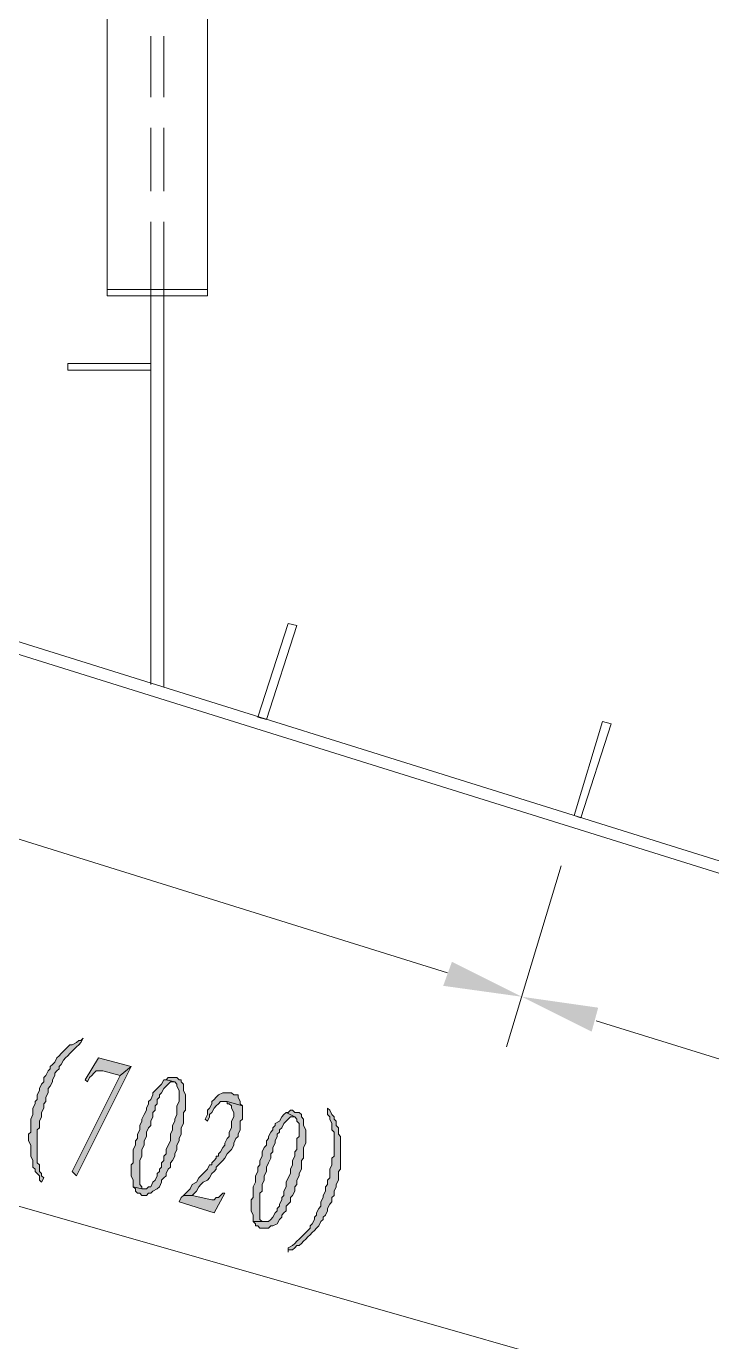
# Model space of a CAD drawing. Header units: millimetres. Extents: x 24 to 410, y 10 to 282.
# Drawn here: x 73.36 to 86.66, y 195.03 to 220.54 of the extents above; entities that cross this region are included whole.
import ezdxf

# ---------------------------------------------------------------- set-up
doc = ezdxf.new("R2010")
doc.units = ezdxf.units.MM

msp = doc.modelspace()

# ---------------------------------------------------------------- hatches: boundary and pattern name
h = msp.add_hatch(color=256)
h.dxf.hatch_style = 2
h.paths.add_polyline_path([(81.618667, 202.395667), (81.449333, 201.93), (82.973333, 201.718333)])
h = msp.add_hatch(color=256)
h.dxf.hatch_style = 2
h.paths.add_polyline_path([(84.455, 201.506667), (84.328, 201.041), (82.973333, 201.718333)])
h = msp.add_hatch(color=256)
h.dxf.hatch_style = 2
h.paths.add_polyline_path([(74.464333, 200.914), (74.422, 200.871667), (74.379667, 200.871667), (74.337333, 200.829333), (74.252667, 200.787), (74.210333, 200.787), (74.168, 200.744667), (74.125667, 200.702333), (74.083333, 200.66), (74.041, 200.617667), (73.998667, 200.575333), (73.956333, 200.533), (73.914, 200.448333), (73.871667, 200.406), (73.829333, 200.363667), (73.829333, 200.321333), (73.787, 200.279), (73.744667, 200.194333), (73.702333, 200.152), (73.702333, 200.067333), (73.66, 200.025), (73.617667, 199.940333), (73.617667, 199.898), (73.575333, 199.813333), (73.575333, 199.728667), (73.533, 199.686333), (73.533, 199.644), (73.490667, 199.559333), (73.490667, 199.432333), (73.448333, 199.347667), (73.448333, 199.093667), (73.406, 199.051333), (73.406, 198.924333), (73.448333, 198.839667), (73.448333, 198.628), (73.490667, 198.543333), (73.490667, 198.416333), (73.533, 198.374), (73.533, 198.331667), (73.575333, 198.289333), (73.617667, 198.247), (73.617667, 198.162333), (73.66, 198.12), (73.702333, 198.204667), (73.66, 198.247), (73.66, 198.289333), (73.617667, 198.331667), (73.617667, 198.458667), (73.575333, 198.501), (73.575333, 199.136), (73.617667, 199.178333), (73.617667, 199.305333), (73.66, 199.39), (73.66, 199.474667), (73.702333, 199.559333), (73.702333, 199.644), (73.744667, 199.686333), (73.744667, 199.771), (73.787, 199.855667), (73.787, 199.940333), (73.829333, 199.982667), (73.871667, 200.067333), (73.871667, 200.109667), (73.914, 200.194333), (73.914, 200.236667), (73.956333, 200.279), (73.998667, 200.321333), (73.998667, 200.363667), (74.041, 200.406), (74.083333, 200.490667), (74.125667, 200.533), (74.168, 200.575333), (74.210333, 200.617667), (74.252667, 200.66), (74.295, 200.702333), (74.337333, 200.744667), (74.379667, 200.787), (74.422, 200.829333)])
h = msp.add_hatch(color=256)
h.dxf.hatch_style = 2
h.paths.add_polyline_path([(75.395667, 200.363667), (74.760667, 200.533), (74.506667, 200.109667), (74.549, 200.067333), (74.591333, 200.152), (74.633667, 200.194333), (74.676, 200.236667), (74.718333, 200.279), (74.845333, 200.279), (75.184, 200.194333)])
h = msp.add_hatch(color=256)
h.dxf.hatch_style = 2
h.paths.add_polyline_path([(75.395667, 200.363667), (75.184, 200.194333), (74.252667, 198.331667), (74.337333, 198.247)])
h = msp.add_hatch(color=256)
h.dxf.hatch_style = 2
h.paths.add_polyline_path([(76.073, 200.109667), (76.030667, 200.109667), (75.988333, 200.025), (75.946, 199.982667), (75.861333, 199.898), (75.819, 199.855667), (75.819, 199.813333), (75.776667, 199.728667), (75.734333, 199.686333), (75.734333, 199.644), (75.692, 199.559333), (75.692, 199.517), (75.649667, 199.432333), (75.607333, 199.347667), (75.607333, 199.305333), (75.565, 199.220667), (75.565, 199.136), (75.522667, 199.051333), (75.522667, 198.966667), (75.480333, 198.924333), (75.480333, 198.839667), (75.438, 198.755), (75.438, 198.585667), (75.438, 198.501), (75.395667, 198.458667), (75.395667, 198.247), (75.438, 198.162333), (75.438, 198.035333), (75.607333, 197.993), (75.607333, 198.035333), (75.565, 198.077667), (75.565, 198.543333), (75.607333, 198.628), (75.607333, 198.755), (75.649667, 198.839667), (75.649667, 198.924333), (75.692, 199.009), (75.692, 199.093667), (75.734333, 199.178333), (75.776667, 199.220667), (75.776667, 199.305333), (75.819, 199.39), (75.819, 199.474667), (75.861333, 199.517), (75.861333, 199.601667), (75.903667, 199.644), (75.903667, 199.728667), (75.946, 199.771), (75.946, 199.813333), (75.988333, 199.855667), (76.030667, 199.940333), (76.073, 199.982667), (76.115333, 200.025), (76.157667, 200.067333), (76.242333, 200.067333)])
h = msp.add_hatch(color=256)
h.dxf.hatch_style = 2
h.paths.add_polyline_path([(76.242333, 200.152), (76.115333, 200.152), (76.073, 200.109667), (76.242333, 200.067333), (76.284667, 200.025), (76.284667, 199.982667), (76.327, 199.898), (76.327, 199.686333), (76.284667, 199.601667), (76.284667, 199.432333), (76.242333, 199.347667), (76.242333, 199.305333), (76.2, 199.220667), (76.2, 199.136), (76.157667, 199.051333), (76.157667, 198.966667), (76.157667, 198.924333), (76.115333, 198.839667), (76.073, 198.755), (76.073, 198.670333), (76.030667, 198.628), (76.030667, 198.543333), (75.988333, 198.501), (75.988333, 198.416333), (75.946, 198.374), (75.946, 198.331667), (75.903667, 198.289333), (75.903667, 198.247), (75.861333, 198.162333), (75.819, 198.12), (75.776667, 198.035333), (75.734333, 198.035333), (75.692, 197.993), (75.607333, 197.993), (75.438, 198.035333), (75.480333, 197.993), (75.480333, 197.950667), (75.522667, 197.908333), (75.565, 197.908333), (75.607333, 197.866), (75.692, 197.866), (75.734333, 197.908333), (75.776667, 197.908333), (75.819, 197.950667), (75.903667, 197.993), (75.946, 198.035333), (75.988333, 198.12), (75.988333, 198.162333), (76.030667, 198.204667), (76.073, 198.247), (76.073, 198.289333), (76.115333, 198.374), (76.157667, 198.416333), (76.157667, 198.501), (76.2, 198.543333), (76.242333, 198.628), (76.242333, 198.670333), (76.284667, 198.755), (76.284667, 198.839667), (76.327, 198.924333), (76.327, 198.966667), (76.369333, 199.051333), (76.369333, 199.178333), (76.411667, 199.263), (76.411667, 199.474667), (76.454, 199.517), (76.454, 199.813333), (76.411667, 199.898), (76.411667, 200.025), (76.369333, 200.067333), (76.369333, 200.109667), (76.327, 200.109667), (76.284667, 200.152)])
h = msp.add_hatch(color=256)
h.dxf.hatch_style = 2
h.paths.add_polyline_path([(77.343, 199.855667), (77.173667, 199.855667), (77.089, 199.813333), (77.046667, 199.771), (77.004333, 199.728667), (76.962, 199.686333), (76.962, 199.644), (76.919667, 199.559333), (76.877333, 199.517), (76.877333, 199.432333), (76.835, 199.347667), (76.877333, 199.305333), (76.919667, 199.39), (76.919667, 199.432333), (76.962, 199.474667), (77.004333, 199.559333), (77.046667, 199.601667), (77.089, 199.644), (77.131333, 199.686333), (77.216, 199.686333), (77.258333, 199.686333), (77.554667, 199.601667), (77.512333, 199.644), (77.512333, 199.686333), (77.47, 199.771), (77.47, 199.813333), (77.427667, 199.813333), (77.385333, 199.813333)])
h = msp.add_hatch(color=256)
h.dxf.hatch_style = 2
h.paths.add_polyline_path([(77.554667, 199.601667), (77.258333, 199.686333), (77.258333, 199.644), (77.300667, 199.644), (77.343, 199.601667), (77.343, 199.559333), (77.385333, 199.474667), (77.385333, 199.39), (77.343, 199.305333), (77.343, 199.178333), (77.300667, 199.093667), (77.300667, 199.009), (77.258333, 198.966667), (77.216, 198.882), (77.216, 198.839667), (77.173667, 198.797333), (77.131333, 198.712667), (77.089, 198.670333), (77.089, 198.628), (77.046667, 198.628), (77.046667, 198.585667), (77.004333, 198.543333), (76.962, 198.501), (76.962, 198.458667), (76.919667, 198.458667), (76.877333, 198.374), (76.835, 198.331667), (76.792667, 198.289333), (76.750333, 198.247), (76.708, 198.204667), (76.665667, 198.12), (76.581, 198.077667), (76.538667, 197.993), (76.496333, 197.950667), (76.411667, 197.866), (76.581, 197.866), (76.623333, 197.908333), (76.665667, 197.950667), (76.708, 198.035333), (76.750333, 198.077667), (76.792667, 198.12), (76.877333, 198.162333), (76.919667, 198.204667), (76.962, 198.289333), (77.004333, 198.331667), (77.046667, 198.374), (77.046667, 198.416333), (77.089, 198.458667), (77.131333, 198.501), (77.173667, 198.543333), (77.216, 198.585667), (77.258333, 198.670333), (77.300667, 198.712667), (77.343, 198.755), (77.385333, 198.839667), (77.385333, 198.882), (77.427667, 198.966667), (77.47, 199.009), (77.47, 199.051333), (77.512333, 199.136), (77.512333, 199.305333), (77.554667, 199.347667)])
h = msp.add_hatch(color=256)
h.dxf.hatch_style = 2
h.paths.add_polyline_path([(78.401333, 199.474667), (78.359, 199.432333), (78.316667, 199.39), (78.274333, 199.305333), (78.189667, 199.263), (78.189667, 199.220667), (78.147333, 199.178333), (78.147333, 199.136), (78.105, 199.093667), (78.062667, 199.009), (78.062667, 198.966667), (78.020333, 198.924333), (78.020333, 198.839667), (77.978, 198.797333), (77.935667, 198.712667), (77.935667, 198.628), (77.893333, 198.543333), (77.893333, 198.458667), (77.851, 198.416333), (77.851, 198.331667), (77.808667, 198.247), (77.808667, 198.12), (77.766333, 198.035333), (77.766333, 197.908333), (77.766333, 197.823667), (77.724, 197.781333), (77.724, 197.569667), (77.766333, 197.485), (77.766333, 197.358), (77.978, 197.358), (77.935667, 197.358), (77.893333, 197.400333), (77.893333, 197.908333), (77.935667, 197.950667), (77.935667, 198.077667), (77.978, 198.162333), (77.978, 198.247), (78.020333, 198.331667), (78.020333, 198.416333), (78.062667, 198.501), (78.105, 198.585667), (78.105, 198.670333), (78.147333, 198.712667), (78.147333, 198.797333), (78.189667, 198.882), (78.189667, 198.924333), (78.232, 199.009), (78.232, 199.051333), (78.274333, 199.093667), (78.274333, 199.136), (78.316667, 199.178333), (78.359, 199.263), (78.401333, 199.305333), (78.443667, 199.347667), (78.486, 199.39), (78.570667, 199.39)])
h = msp.add_hatch(color=256)
h.dxf.hatch_style = 2
h.paths.add_polyline_path([(78.570667, 199.474667), (78.528333, 199.517), (78.486, 199.517), (78.443667, 199.474667), (78.401333, 199.474667), (78.570667, 199.39), (78.613, 199.347667), (78.613, 199.305333), (78.655333, 199.263), (78.655333, 199.009), (78.613, 198.966667), (78.613, 198.755), (78.570667, 198.712667), (78.570667, 198.628), (78.528333, 198.543333), (78.528333, 198.458667), (78.486, 198.374), (78.486, 198.289333), (78.443667, 198.204667), (78.401333, 198.12), (78.401333, 198.035333), (78.359, 197.950667), (78.359, 197.866), (78.316667, 197.823667), (78.316667, 197.781333), (78.274333, 197.696667), (78.274333, 197.654333), (78.232, 197.612), (78.232, 197.569667), (78.189667, 197.527333), (78.147333, 197.442667), (78.105, 197.400333), (78.062667, 197.358), (77.766333, 197.358), (77.808667, 197.315667), (77.808667, 197.273333), (77.851, 197.273333), (77.893333, 197.231), (78.062667, 197.231), (78.105, 197.273333), (78.147333, 197.273333), (78.232, 197.315667), (78.274333, 197.400333), (78.316667, 197.442667), (78.316667, 197.485), (78.359, 197.527333), (78.401333, 197.569667), (78.401333, 197.654333), (78.443667, 197.696667), (78.486, 197.739), (78.486, 197.823667), (78.528333, 197.866), (78.570667, 197.950667), (78.570667, 198.035333), (78.613, 198.077667), (78.613, 198.162333), (78.655333, 198.247), (78.655333, 198.289333), (78.697667, 198.374), (78.697667, 198.543333), (78.74, 198.585667), (78.74, 198.797333), (78.782333, 198.882), (78.782333, 199.136), (78.74, 199.220667), (78.74, 199.347667), (78.697667, 199.39), (78.697667, 199.432333), (78.655333, 199.474667)])
h = msp.add_hatch(color=256)
h.dxf.hatch_style = 2
h.paths.add_polyline_path([(79.205667, 199.559333), (79.205667, 199.432333), (79.248, 199.39), (79.248, 199.347667), (79.290333, 199.263), (79.290333, 199.136), (79.332667, 199.093667), (79.332667, 198.628), (79.290333, 198.585667), (79.290333, 198.458667), (79.248, 198.374), (79.248, 198.204667), (79.205667, 198.162333), (79.205667, 198.077667), (79.163333, 198.035333), (79.163333, 197.950667), (79.121, 197.866), (79.121, 197.823667), (79.078667, 197.739), (79.078667, 197.654333), (79.036333, 197.612), (78.994, 197.527333), (78.994, 197.485), (78.951667, 197.442667), (78.951667, 197.400333), (78.909333, 197.315667), (78.867, 197.273333), (78.867, 197.231), (78.824667, 197.188667), (78.782333, 197.146333), (78.74, 197.104), (78.697667, 197.061667), (78.655333, 197.019333), (78.613, 196.977), (78.570667, 196.934667), (78.528333, 196.892333), (78.443667, 196.85), (78.443667, 196.765333), (78.443667, 196.807667), (78.528333, 196.807667), (78.570667, 196.85), (78.613, 196.892333), (78.655333, 196.892333), (78.697667, 196.934667), (78.74, 196.977), (78.782333, 197.019333), (78.824667, 197.061667), (78.867, 197.104), (78.909333, 197.146333), (78.951667, 197.188667), (78.994, 197.231), (79.036333, 197.273333), (79.078667, 197.358), (79.121, 197.400333), (79.121, 197.442667), (79.163333, 197.485), (79.205667, 197.569667), (79.205667, 197.612), (79.248, 197.696667), (79.290333, 197.739), (79.290333, 197.823667), (79.332667, 197.866), (79.332667, 197.950667), (79.375, 198.035333), (79.375, 198.077667), (79.417333, 198.162333), (79.417333, 198.331667), (79.459667, 198.374), (79.459667, 199.009), (79.417333, 199.051333), (79.417333, 199.178333), (79.375, 199.220667), (79.375, 199.305333), (79.332667, 199.347667), (79.332667, 199.39), (79.290333, 199.432333), (79.248, 199.517)])
h = msp.add_hatch(color=256)
h.dxf.hatch_style = 2
h.paths.add_polyline_path([(77.216, 197.908333), (77.173667, 197.908333), (77.131333, 197.866), (77.089, 197.823667), (77.046667, 197.823667), (77.004333, 197.781333), (76.962, 197.781333), (76.581, 197.866), (76.411667, 197.866), (76.369333, 197.823667), (76.327, 197.739), (77.004333, 197.527333)])

# ---------------------------------------------------------------- linework, layer by layer
at = {"lineweight": 0}
for points in [[(74.93, 233.214333), (74.93, 215.307333), (76.877333, 215.307333)], [(76.877333, 233.214333), (76.877333, 215.307333)], [(75.776667, 220.345), (75.776667, 219.159667)], [(76.030667, 220.345), (76.030667, 219.159667)], [(38.227, 219.540667), (145.457333, 186.012667)], [(38.227, 219.286667), (145.415, 185.801)], [(75.776667, 218.567), (75.776667, 217.339333)], [(76.030667, 218.567), (76.030667, 217.339333)], [(75.776667, 216.746667), (75.776667, 215.307333)], [(76.030667, 216.746667), (76.030667, 215.307333)], [(74.93, 215.434333), (76.877333, 215.434333)], [(75.776667, 215.307333), (75.776667, 207.772)], [(76.030667, 215.307333), (76.030667, 207.729667)], [(41.613667, 214.63), (81.534, 202.184)], [(74.168, 213.995), (74.168, 213.868), (75.776667, 213.868)], [(74.168, 213.995), (75.776667, 213.995)], [(78.613, 208.915), (78.443667, 208.957333), (77.851, 207.137)], [(78.613, 208.915), (78.020333, 207.094667), (77.851, 207.137)], [(84.709, 207.01), (84.539667, 207.052333), (83.989333, 205.232)], [(84.709, 207.01), (84.116333, 205.189667), (83.989333, 205.232)], [(83.735333, 204.258333), (82.677, 200.744667)], [(83.735333, 204.258333), (82.677, 200.744667)], [(84.412667, 201.252667), (91.778667, 198.966667)]]:
    msp.add_lwpolyline(points, dxfattribs=at)
for points in [[(74.464333, 200.914), (74.422, 200.871667), (74.379667, 200.871667), (74.337333, 200.829333), (74.252667, 200.787), (74.210333, 200.787), (74.168, 200.744667), (74.125667, 200.702333), (74.083333, 200.66), (74.041, 200.617667), (73.998667, 200.575333), (73.956333, 200.533), (73.914, 200.448333), (73.871667, 200.406), (73.829333, 200.363667), (73.829333, 200.321333), (73.787, 200.279), (73.744667, 200.194333), (73.702333, 200.152), (73.702333, 200.067333), (73.66, 200.025), (73.617667, 199.940333), (73.617667, 199.898), (73.575333, 199.813333), (73.575333, 199.728667), (73.533, 199.686333), (73.533, 199.644), (73.490667, 199.559333), (73.490667, 199.432333), (73.448333, 199.347667), (73.448333, 199.093667), (73.406, 199.051333), (73.406, 198.924333), (73.448333, 198.839667), (73.448333, 198.628), (73.490667, 198.543333), (73.490667, 198.416333), (73.533, 198.374), (73.533, 198.331667), (73.575333, 198.289333), (73.617667, 198.247), (73.617667, 198.162333), (73.66, 198.12), (73.702333, 198.204667), (73.66, 198.247), (73.66, 198.289333), (73.617667, 198.331667), (73.617667, 198.458667), (73.575333, 198.501), (73.575333, 199.136), (73.617667, 199.178333), (73.617667, 199.305333), (73.66, 199.39), (73.66, 199.474667), (73.702333, 199.559333), (73.702333, 199.644), (73.744667, 199.686333), (73.744667, 199.771), (73.787, 199.855667), (73.787, 199.940333), (73.829333, 199.982667), (73.871667, 200.067333), (73.871667, 200.109667), (73.914, 200.194333), (73.914, 200.236667), (73.956333, 200.279), (73.998667, 200.321333), (73.998667, 200.363667), (74.041, 200.406), (74.083333, 200.490667), (74.125667, 200.533), (74.168, 200.575333), (74.210333, 200.617667), (74.252667, 200.66), (74.295, 200.702333), (74.337333, 200.744667), (74.379667, 200.787), (74.422, 200.829333)], [(75.395667, 200.363667), (74.760667, 200.533), (74.506667, 200.109667), (74.549, 200.067333), (74.591333, 200.152), (74.633667, 200.194333), (74.676, 200.236667), (74.718333, 200.279), (74.845333, 200.279), (75.184, 200.194333)], [(75.395667, 200.363667), (75.184, 200.194333), (74.252667, 198.331667), (74.337333, 198.247)], [(76.073, 200.109667), (76.030667, 200.109667), (75.988333, 200.025), (75.946, 199.982667), (75.861333, 199.898), (75.819, 199.855667), (75.819, 199.813333), (75.776667, 199.728667), (75.734333, 199.686333), (75.734333, 199.644), (75.692, 199.559333), (75.692, 199.517), (75.649667, 199.432333), (75.607333, 199.347667), (75.607333, 199.305333), (75.565, 199.220667), (75.565, 199.136), (75.522667, 199.051333), (75.522667, 198.966667), (75.480333, 198.924333), (75.480333, 198.839667), (75.438, 198.755), (75.438, 198.585667), (75.438, 198.501), (75.395667, 198.458667), (75.395667, 198.247), (75.438, 198.162333), (75.438, 198.035333), (75.607333, 197.993), (75.607333, 198.035333), (75.565, 198.077667), (75.565, 198.543333), (75.607333, 198.628), (75.607333, 198.755), (75.649667, 198.839667), (75.649667, 198.924333), (75.692, 199.009), (75.692, 199.093667), (75.734333, 199.178333), (75.776667, 199.220667), (75.776667, 199.305333), (75.819, 199.39), (75.819, 199.474667), (75.861333, 199.517), (75.861333, 199.601667), (75.903667, 199.644), (75.903667, 199.728667), (75.946, 199.771), (75.946, 199.813333), (75.988333, 199.855667), (76.030667, 199.940333), (76.073, 199.982667), (76.115333, 200.025), (76.157667, 200.067333), (76.242333, 200.067333)], [(76.242333, 200.152), (76.115333, 200.152), (76.073, 200.109667), (76.242333, 200.067333), (76.284667, 200.025), (76.284667, 199.982667), (76.327, 199.898), (76.327, 199.686333), (76.284667, 199.601667), (76.284667, 199.432333), (76.242333, 199.347667), (76.242333, 199.305333), (76.2, 199.220667), (76.2, 199.136), (76.157667, 199.051333), (76.157667, 198.966667), (76.157667, 198.924333), (76.115333, 198.839667), (76.073, 198.755), (76.073, 198.670333), (76.030667, 198.628), (76.030667, 198.543333), (75.988333, 198.501), (75.988333, 198.416333), (75.946, 198.374), (75.946, 198.331667), (75.903667, 198.289333), (75.903667, 198.247), (75.861333, 198.162333), (75.819, 198.12), (75.776667, 198.035333), (75.734333, 198.035333), (75.692, 197.993), (75.607333, 197.993), (75.438, 198.035333), (75.480333, 197.993), (75.480333, 197.950667), (75.522667, 197.908333), (75.565, 197.908333), (75.607333, 197.866), (75.692, 197.866), (75.734333, 197.908333), (75.776667, 197.908333), (75.819, 197.950667), (75.903667, 197.993), (75.946, 198.035333), (75.988333, 198.12), (75.988333, 198.162333), (76.030667, 198.204667), (76.073, 198.247), (76.073, 198.289333), (76.115333, 198.374), (76.157667, 198.416333), (76.157667, 198.501), (76.2, 198.543333), (76.242333, 198.628), (76.242333, 198.670333), (76.284667, 198.755), (76.284667, 198.839667), (76.327, 198.924333), (76.327, 198.966667), (76.369333, 199.051333), (76.369333, 199.178333), (76.411667, 199.263), (76.411667, 199.474667), (76.454, 199.517), (76.454, 199.813333), (76.411667, 199.898), (76.411667, 200.025), (76.369333, 200.067333), (76.369333, 200.109667), (76.327, 200.109667), (76.284667, 200.152)], [(77.343, 199.855667), (77.173667, 199.855667), (77.089, 199.813333), (77.046667, 199.771), (77.004333, 199.728667), (76.962, 199.686333), (76.962, 199.644), (76.919667, 199.559333), (76.877333, 199.517), (76.877333, 199.432333), (76.835, 199.347667), (76.877333, 199.305333), (76.919667, 199.39), (76.919667, 199.432333), (76.962, 199.474667), (77.004333, 199.559333), (77.046667, 199.601667), (77.089, 199.644), (77.131333, 199.686333), (77.216, 199.686333), (77.258333, 199.686333), (77.554667, 199.601667), (77.512333, 199.644), (77.512333, 199.686333), (77.47, 199.771), (77.47, 199.813333), (77.427667, 199.813333), (77.385333, 199.813333)], [(77.554667, 199.601667), (77.258333, 199.686333), (77.258333, 199.644), (77.300667, 199.644), (77.343, 199.601667), (77.343, 199.559333), (77.385333, 199.474667), (77.385333, 199.39), (77.343, 199.305333), (77.343, 199.178333), (77.300667, 199.093667), (77.300667, 199.009), (77.258333, 198.966667), (77.216, 198.882), (77.216, 198.839667), (77.173667, 198.797333), (77.131333, 198.712667), (77.089, 198.670333), (77.089, 198.628), (77.046667, 198.628), (77.046667, 198.585667), (77.004333, 198.543333), (76.962, 198.501), (76.962, 198.458667), (76.919667, 198.458667), (76.877333, 198.374), (76.835, 198.331667), (76.792667, 198.289333), (76.750333, 198.247), (76.708, 198.204667), (76.665667, 198.12), (76.581, 198.077667), (76.538667, 197.993), (76.496333, 197.950667), (76.411667, 197.866), (76.581, 197.866), (76.623333, 197.908333), (76.665667, 197.950667), (76.708, 198.035333), (76.750333, 198.077667), (76.792667, 198.12), (76.877333, 198.162333), (76.919667, 198.204667), (76.962, 198.289333), (77.004333, 198.331667), (77.046667, 198.374), (77.046667, 198.416333), (77.089, 198.458667), (77.131333, 198.501), (77.173667, 198.543333), (77.216, 198.585667), (77.258333, 198.670333), (77.300667, 198.712667), (77.343, 198.755), (77.385333, 198.839667), (77.385333, 198.882), (77.427667, 198.966667), (77.47, 199.009), (77.47, 199.051333), (77.512333, 199.136), (77.512333, 199.305333), (77.554667, 199.347667)], [(78.401333, 199.474667), (78.359, 199.432333), (78.316667, 199.39), (78.274333, 199.305333), (78.189667, 199.263), (78.189667, 199.220667), (78.147333, 199.178333), (78.147333, 199.136), (78.105, 199.093667), (78.062667, 199.009), (78.062667, 198.966667), (78.020333, 198.924333), (78.020333, 198.839667), (77.978, 198.797333), (77.935667, 198.712667), (77.935667, 198.628), (77.893333, 198.543333), (77.893333, 198.458667), (77.851, 198.416333), (77.851, 198.331667), (77.808667, 198.247), (77.808667, 198.12), (77.766333, 198.035333), (77.766333, 197.908333), (77.766333, 197.823667), (77.724, 197.781333), (77.724, 197.569667), (77.766333, 197.485), (77.766333, 197.358), (77.978, 197.358), (77.935667, 197.358), (77.893333, 197.400333), (77.893333, 197.908333), (77.935667, 197.950667), (77.935667, 198.077667), (77.978, 198.162333), (77.978, 198.247), (78.020333, 198.331667), (78.020333, 198.416333), (78.062667, 198.501), (78.105, 198.585667), (78.105, 198.670333), (78.147333, 198.712667), (78.147333, 198.797333), (78.189667, 198.882), (78.189667, 198.924333), (78.232, 199.009), (78.232, 199.051333), (78.274333, 199.093667), (78.274333, 199.136), (78.316667, 199.178333), (78.359, 199.263), (78.401333, 199.305333), (78.443667, 199.347667), (78.486, 199.39), (78.570667, 199.39)], [(78.570667, 199.474667), (78.528333, 199.517), (78.486, 199.517), (78.443667, 199.474667), (78.401333, 199.474667), (78.570667, 199.39), (78.613, 199.347667), (78.613, 199.305333), (78.655333, 199.263), (78.655333, 199.009), (78.613, 198.966667), (78.613, 198.755), (78.570667, 198.712667), (78.570667, 198.628), (78.528333, 198.543333), (78.528333, 198.458667), (78.486, 198.374), (78.486, 198.289333), (78.443667, 198.204667), (78.401333, 198.12), (78.401333, 198.035333), (78.359, 197.950667), (78.359, 197.866), (78.316667, 197.823667), (78.316667, 197.781333), (78.274333, 197.696667), (78.274333, 197.654333), (78.232, 197.612), (78.232, 197.569667), (78.189667, 197.527333), (78.147333, 197.442667), (78.105, 197.400333), (78.062667, 197.358), (77.766333, 197.358), (77.808667, 197.315667), (77.808667, 197.273333), (77.851, 197.273333), (77.893333, 197.231), (78.062667, 197.231), (78.105, 197.273333), (78.147333, 197.273333), (78.232, 197.315667), (78.274333, 197.400333), (78.316667, 197.442667), (78.316667, 197.485), (78.359, 197.527333), (78.401333, 197.569667), (78.401333, 197.654333), (78.443667, 197.696667), (78.486, 197.739), (78.486, 197.823667), (78.528333, 197.866), (78.570667, 197.950667), (78.570667, 198.035333), (78.613, 198.077667), (78.613, 198.162333), (78.655333, 198.247), (78.655333, 198.289333), (78.697667, 198.374), (78.697667, 198.543333), (78.74, 198.585667), (78.74, 198.797333), (78.782333, 198.882), (78.782333, 199.136), (78.74, 199.220667), (78.74, 199.347667), (78.697667, 199.39), (78.697667, 199.432333), (78.655333, 199.474667)], [(79.205667, 199.559333), (79.205667, 199.432333), (79.248, 199.39), (79.248, 199.347667), (79.290333, 199.263), (79.290333, 199.136), (79.332667, 199.093667), (79.332667, 198.628), (79.290333, 198.585667), (79.290333, 198.458667), (79.248, 198.374), (79.248, 198.204667), (79.205667, 198.162333), (79.205667, 198.077667), (79.163333, 198.035333), (79.163333, 197.950667), (79.121, 197.866), (79.121, 197.823667), (79.078667, 197.739), (79.078667, 197.654333), (79.036333, 197.612), (78.994, 197.527333), (78.994, 197.485), (78.951667, 197.442667), (78.951667, 197.400333), (78.909333, 197.315667), (78.867, 197.273333), (78.867, 197.231), (78.824667, 197.188667), (78.782333, 197.146333), (78.74, 197.104), (78.697667, 197.061667), (78.655333, 197.019333), (78.613, 196.977), (78.570667, 196.934667), (78.528333, 196.892333), (78.443667, 196.85), (78.443667, 196.765333), (78.443667, 196.807667), (78.528333, 196.807667), (78.570667, 196.85), (78.613, 196.892333), (78.655333, 196.892333), (78.697667, 196.934667), (78.74, 196.977), (78.782333, 197.019333), (78.824667, 197.061667), (78.867, 197.104), (78.909333, 197.146333), (78.951667, 197.188667), (78.994, 197.231), (79.036333, 197.273333), (79.078667, 197.358), (79.121, 197.400333), (79.121, 197.442667), (79.163333, 197.485), (79.205667, 197.569667), (79.205667, 197.612), (79.248, 197.696667), (79.290333, 197.739), (79.290333, 197.823667), (79.332667, 197.866), (79.332667, 197.950667), (79.375, 198.035333), (79.375, 198.077667), (79.417333, 198.162333), (79.417333, 198.331667), (79.459667, 198.374), (79.459667, 199.009), (79.417333, 199.051333), (79.417333, 199.178333), (79.375, 199.220667), (79.375, 199.305333), (79.332667, 199.347667), (79.332667, 199.39), (79.290333, 199.432333), (79.248, 199.517)], [(67.31, 199.347667), (67.31, 193.632667), (87.291333, 193.632667)], [(77.216, 197.908333), (77.173667, 197.908333), (77.131333, 197.866), (77.089, 197.823667), (77.046667, 197.823667), (77.004333, 197.781333), (76.962, 197.781333), (76.581, 197.866), (76.411667, 197.866), (76.369333, 197.823667), (76.327, 197.739), (77.004333, 197.527333)]]:
    msp.add_lwpolyline(points, close=True, dxfattribs=at)

doc.saveas('drawing.dxf')
